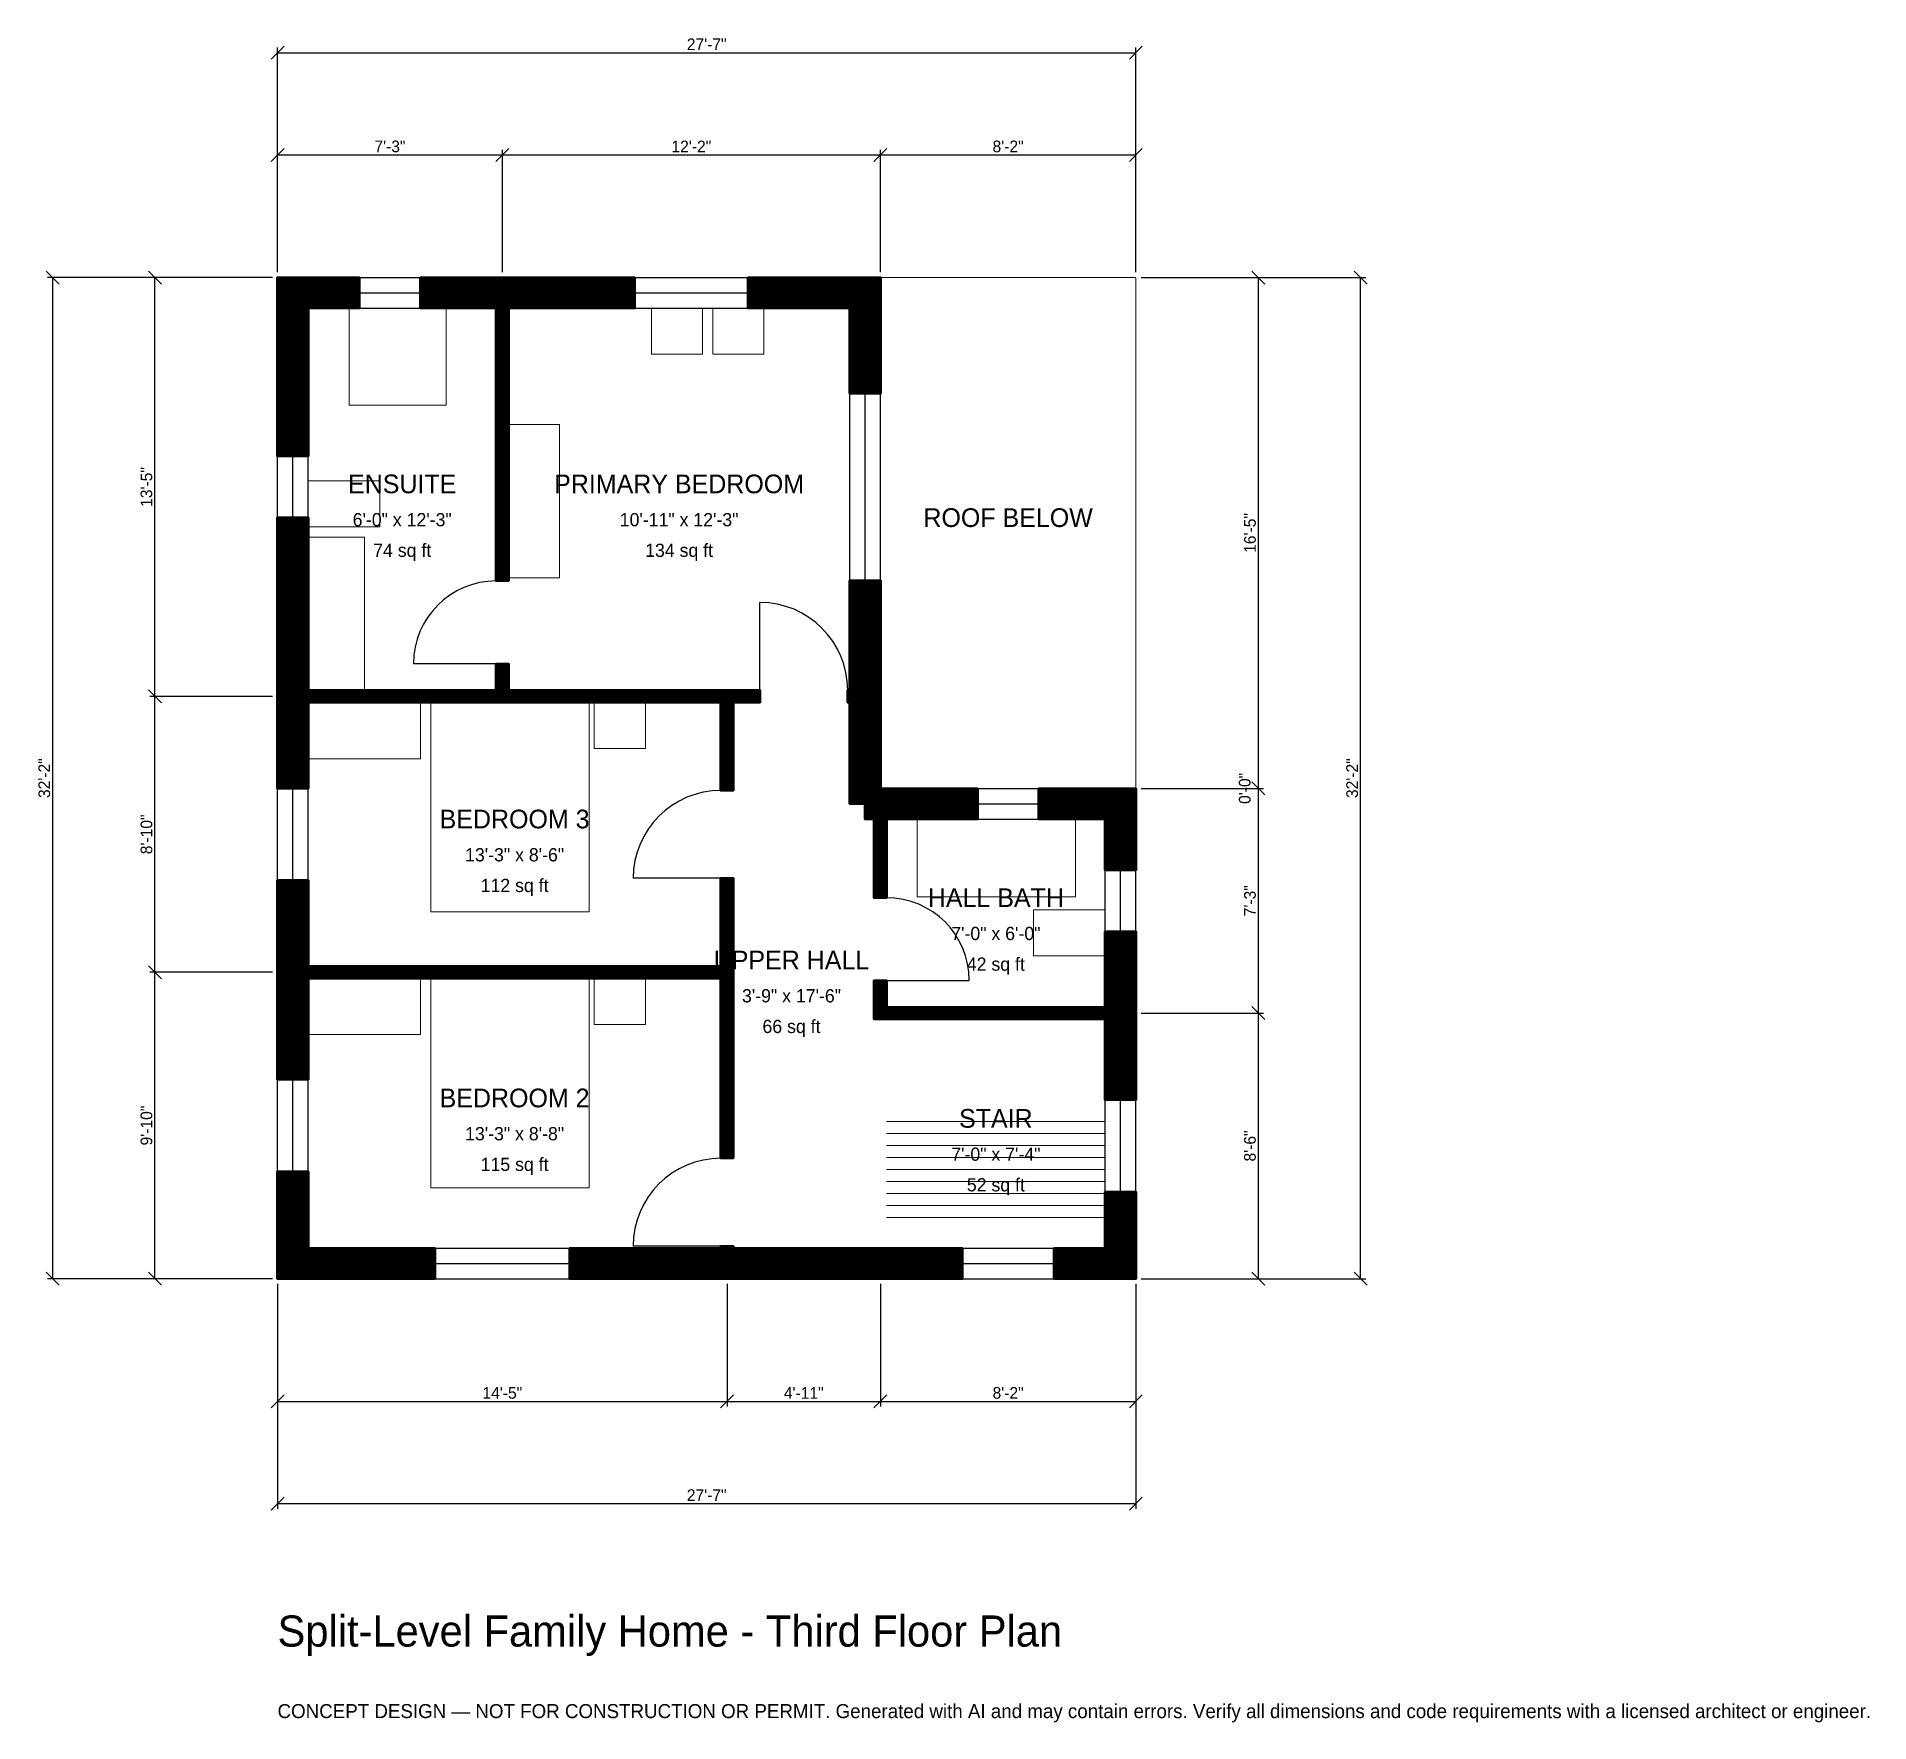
# Model space of a CAD drawing. Header units: inches. Extents: x -93 to 613, y -171 to 479.
import ezdxf
from ezdxf.enums import TextEntityAlignment as Align

# ---------------------------------------------------------------- set-up
doc = ezdxf.new("R2010")
doc.units = ezdxf.units.IN
doc.header["$MEASUREMENT"] = 0
doc.linetypes.add('DASHED', pattern=[0.6, 0.5, -0.1])
for name, color, linetype, lineweight in [('A-ANNO-DIMS', 1, 'Continuous', 13), ('A-ANNO-TEXT', 7, 'Continuous', 18), ('A-AREA-IDEN', 7, 'Continuous', 18), ('A-DOOR', 2, 'Continuous', 25), ('A-FLOR-FIXT', 9, 'Continuous', 13), ('A-FLOR-STRS', 3, 'Continuous', 18), ('A-FURN', 9, 'Continuous', 13), ('A-GLAZ', 4, 'Continuous', 25), ('A-SITE-PAVE', 8, 'Continuous', 13), ('A-WALL', 7, 'Continuous', 50), ('A-WALL-PATT', 8, 'Continuous', 13)]:
    doc.layers.add(name, color=color, linetype=linetype, lineweight=lineweight)
doc.dimstyles.new('PLAN', dxfattribs={"dimtxt": 4.5, "dimasz": 3, "dimexe": 2, "dimexo": 2, "dimgap": 1, "dimtad": 1, "dimdec": 0, "dimlunit": 4, "dimtsz": 2.5, "dimcen": 2.5, "dimclrd": 1, "dimclre": 1, "dimazin": 3, "dimtfac": 1, "dimtmove": 0, "dimatfit": 3})

msp = doc.modelspace()

# ---------------------------------------------------------------- hatches: boundary and pattern name
at = {"layer": 'A-WALL-PATT'}
h = msp.add_hatch(dxfattribs=at)
h.set_pattern_fill('ANSI31', color=8, scale=0.8)
h.paths.add_polyline_path([(0, 0), (0, 11.811), (0, 11.811), (0, 41.3386), (11.811, 41.3386), (11.811, 11.811), (60.6299, 11.811), (60.6299, 0), (11.811, 0), (11.811, 0), (0, 0), (0, 0), (0, 0)])
h.paths.add_polyline_path([(0, 112.2047), (0, 115.748), (0, 115.748), (0, 120.4724), (0, 120.4724), (0, 124.0157), (0, 153.5433), (11.811, 153.5433), (11.811, 124.0157), (11.811, 120.4724), (170.8661, 120.4724), (170.8661, 154.3307), (175.5906, 154.3307), (175.5906, 120.4724), (175.5906, 115.748), (175.5906, 46.4567), (170.8661, 46.4567), (170.8661, 115.748), (11.811, 115.748), (11.811, 112.2047), (11.811, 76.7717), (0, 76.7717), (0, 112.2047)])
h.paths.add_polyline_path([(0, 218.5039), (0, 222.0472), (0, 222.0472), (0, 226.7717), (0, 226.7717), (0, 230.315), (0, 293.3071), (11.811, 293.3071), (11.811, 230.315), (11.811, 226.7717), (84.252, 226.7717), (84.252, 237.0079), (88.9764, 237.0079), (88.9764, 226.7717), (170.8661, 226.7717), (175.5906, 226.7717), (185.8268, 226.7717), (185.8268, 222.0472), (175.5906, 222.0472), (175.5906, 188.189), (170.8661, 188.189), (170.8661, 222.0472), (88.9764, 222.0472), (84.252, 222.0472), (11.811, 222.0472), (11.811, 218.5039), (11.811, 188.9764), (0, 188.9764), (0, 218.5039)])
h.paths.add_polyline_path([(0, 374.0157), (0, 374.0157), (0, 385.8268), (0, 385.8268), (0, 385.8268), (11.811, 385.8268), (11.811, 385.8268), (31.4961, 385.8268), (31.4961, 374.0157), (11.811, 374.0157), (11.811, 316.9291), (0, 316.9291), (0, 374.0157)])
h.paths.add_polyline_path([(80.7087, 385.8268), (84.252, 385.8268), (84.252, 385.8268), (88.9764, 385.8268), (88.9764, 385.8268), (92.5197, 385.8268), (137.5984, 385.8268), (137.5984, 374.0157), (92.5197, 374.0157), (88.9764, 374.0157), (88.9764, 268.8976), (84.252, 268.8976), (84.252, 374.0157), (80.7087, 374.0157), (55.1181, 374.0157), (55.1181, 385.8268), (80.7087, 385.8268)])
h.paths.add_polyline_path([(220.4724, 385.8268), (220.4724, 385.8268), (232.2835, 385.8268), (232.2835, 385.8268), (232.2835, 385.8268), (232.2835, 374.0157), (232.2835, 374.0157), (232.2835, 341.1417), (220.4724, 341.1417), (220.4724, 374.0157), (181.2992, 374.0157), (181.2992, 385.8268), (220.4724, 385.8268)])
h.paths.add_polyline_path([(232.2835, 230.315), (232.2835, 226.7717), (232.2835, 226.7717), (232.2835, 222.0472), (232.2835, 222.0472), (232.2835, 218.5039), (232.2835, 191.3386), (232.2835, 191.3386), (232.2835, 188.9764), (234.6457, 188.9764), (234.6457, 188.9764), (269.685, 188.9764), (269.685, 177.1654), (234.6457, 177.1654), (234.6457, 146.8504), (229.9213, 146.8504), (229.9213, 177.1654), (226.378, 177.1654), (226.378, 183.0709), (220.4724, 183.0709), (220.4724, 218.5039), (220.4724, 222.0472), (219.685, 222.0472), (219.685, 226.7717), (220.4724, 226.7717), (220.4724, 230.315), (220.4724, 269.0945), (232.2835, 269.0945), (232.2835, 230.315)])
h.paths.add_polyline_path([(318.8976, 188.9764), (318.8976, 188.9764), (330.7087, 188.9764), (330.7087, 188.9764), (330.7087, 188.9764), (330.7087, 177.1654), (330.7087, 177.1654), (330.7087, 157.4803), (318.8976, 157.4803), (318.8976, 177.1654), (293.3071, 177.1654), (293.3071, 188.9764), (318.8976, 188.9764)])
h.paths.add_polyline_path([(330.7087, 108.2677), (330.7087, 104.7244), (330.7087, 104.7244), (330.7087, 100), (330.7087, 100), (330.7087, 96.4567), (330.7087, 68.8976), (318.8976, 68.8976), (318.8976, 96.4567), (318.8976, 100), (234.6457, 100), (229.9213, 100), (229.9213, 104.7244), (229.9213, 114.9606), (234.6457, 114.9606), (234.6457, 104.7244), (318.8976, 104.7244), (318.8976, 108.2677), (318.8976, 133.8583), (330.7087, 133.8583), (330.7087, 108.2677)])
h.paths.add_polyline_path([(330.7087, 11.811), (330.7087, 11.811), (330.7087, 0), (330.7087, 0), (330.7087, 0), (318.8976, 0), (318.8976, 0), (299.2126, 0), (299.2126, 11.811), (318.8976, 11.811), (318.8976, 33.4646), (330.7087, 33.4646), (330.7087, 11.811)])
h.paths.add_polyline_path([(238.189, 0), (226.378, 0), (179.1339, 0), (175.5906, 0), (175.5906, 0), (170.8661, 0), (170.8661, 0), (167.3228, 0), (112.5984, 0), (112.5984, 11.811), (167.3228, 11.811), (170.8661, 11.811), (170.8661, 12.5984), (175.5906, 12.5984), (175.5906, 11.811), (179.1339, 11.811), (226.378, 11.811), (238.189, 11.811), (263.7795, 11.811), (263.7795, 0), (238.189, 0)])

# ---------------------------------------------------------------- linework, layer by layer
at = {"layer": 'A-DOOR'}
for p, q in [((185.8268, 226.7717), (185.8268, 260.6299)), ((84.252, 237.0079), (52.3622, 237.0079)), ((170.8661, 154.3307), (137.0079, 154.3307)), ((234.6457, 114.9606), (266.5354, 114.9606)), ((170.8661, 12.5984), (137.0079, 12.5984))]:
    msp.add_line(p, q, dxfattribs=at)
for centre, radius, start, end in [((84.252, 237.0079), 31.8898, 90, 180), ((185.8268, 226.7717), 33.8583, 0, 90), ((170.8661, 154.3307), 33.8583, 90, 180), ((234.6457, 114.9606), 31.8898, 0, 90), ((170.8661, 12.5984), 33.8583, 90, 180)]:
    msp.add_arc(centre, radius, start, end, dxfattribs=at)
at = {"layer": 'A-FLOR-FIXT'}
for points in [[(27.5591, 336.6142), (64.9606, 336.6142), (64.9606, 374.0157), (27.5591, 374.0157)], [(11.811, 289.7638), (39.3701, 289.7638), (39.3701, 307.4803), (11.811, 307.4803)], [(11.811, 226.7717), (33.4646, 226.7717), (33.4646, 285.8268), (11.811, 285.8268)], [(246.4567, 147.2441), (307.4803, 147.2441), (307.4803, 177.1654), (246.4567, 177.1654)], [(291.3386, 124.4094), (318.8976, 124.4094), (318.8976, 142.126), (291.3386, 142.126)]]:
    msp.add_lwpolyline(points, close=True, dxfattribs=at)
at = {"layer": 'A-FLOR-STRS'}
for p, q in [((234.6457, 60.6299), (318.8976, 60.6299)), ((234.6457, 56.0039), (318.8976, 56.0039)), ((234.6457, 51.378), (318.8976, 51.378)), ((234.6457, 46.752), (318.8976, 46.752)), ((234.6457, 42.126), (318.8976, 42.126)), ((234.6457, 37.5), (318.8976, 37.5)), ((234.6457, 32.874), (318.8976, 32.874)), ((234.6457, 28.248), (318.8976, 28.248)), ((234.6457, 23.622), (318.8976, 23.622))]:
    msp.add_line(p, q, dxfattribs=at)
at = {"layer": 'A-FURN'}
for points in [[(144.0945, 356.2992), (163.7795, 356.2992), (163.7795, 374.0157), (144.0945, 374.0157)], [(167.7165, 356.2992), (187.4016, 356.2992), (187.4016, 374.0157), (167.7165, 374.0157)], [(88.9764, 270.0787), (108.6614, 270.0787), (108.6614, 329.1339), (88.9764, 329.1339)], [(11.811, 200.3937), (55.1181, 200.3937), (55.1181, 222.0472), (11.811, 222.0472)], [(59.0551, 141.3386), (120.0787, 141.3386), (120.0787, 222.0472), (59.0551, 222.0472)], [(122.0472, 204.3307), (141.7323, 204.3307), (141.7323, 222.0472), (122.0472, 222.0472)], [(11.811, 94.0945), (55.1181, 94.0945), (55.1181, 115.748), (11.811, 115.748)], [(59.0551, 35.0394), (120.0787, 35.0394), (120.0787, 115.748), (59.0551, 115.748)], [(122.0472, 98.0315), (141.7323, 98.0315), (141.7323, 115.748), (122.0472, 115.748)]]:
    msp.add_lwpolyline(points, close=True, dxfattribs=at)
at = {"layer": 'A-GLAZ'}
for p, q in [((31.4961, 385.8268), (55.1181, 385.8268)), ((137.5984, 385.8268), (181.2992, 385.8268)), ((31.4961, 379.9213), (55.1181, 379.9213)), ((137.5984, 379.9213), (181.2992, 379.9213)), ((31.4961, 374.0157), (55.1181, 374.0157)), ((137.5984, 374.0157), (181.2992, 374.0157)), ((220.4724, 269.0945), (220.4724, 341.1417)), ((226.378, 269.0945), (226.378, 341.1417)), ((232.2835, 269.0945), (232.2835, 341.1417)), ((0, 293.3071), (0, 316.9291)), ((5.9055, 293.3071), (5.9055, 316.9291)), ((11.811, 293.3071), (11.811, 316.9291)), ((0, 153.5433), (0, 188.9764)), ((5.9055, 153.5433), (5.9055, 188.9764)), ((11.811, 153.5433), (11.811, 188.9764)), ((269.685, 188.9764), (293.3071, 188.9764)), ((269.685, 183.0709), (293.3071, 183.0709)), ((269.685, 177.1654), (293.3071, 177.1654)), ((318.8976, 133.8583), (318.8976, 157.4803)), ((324.8031, 133.8583), (324.8031, 157.4803)), ((330.7087, 133.8583), (330.7087, 157.4803)), ((0, 41.3386), (0, 76.7717)), ((5.9055, 41.3386), (5.9055, 76.7717)), ((11.811, 41.3386), (11.811, 76.7717)), ((318.8976, 33.4646), (318.8976, 68.8976)), ((324.8031, 33.4646), (324.8031, 68.8976)), ((330.7087, 33.4646), (330.7087, 68.8976)), ((60.6299, 11.811), (112.5984, 11.811)), ((263.7795, 11.811), (299.2126, 11.811)), ((60.6299, 5.9055), (112.5984, 5.9055)), ((60.6299, 0), (112.5984, 0)), ((263.7795, 5.9055), (299.2126, 5.9055)), ((263.7795, 0), (299.2126, 0))]:
    msp.add_line(p, q, dxfattribs=at)
at = {"layer": 'A-SITE-PAVE', "linetype": 'DASHED'}
msp.add_lwpolyline([(232.2835, 188.9764), (330.7087, 188.9764), (330.7087, 385.8268), (232.2835, 385.8268)], close=True, dxfattribs=at)
at = {"layer": 'A-WALL'}
for points in [[(0, 374.0157), (0, 374.0157), (0, 385.8268), (0, 385.8268), (0, 385.8268), (11.811, 385.8268), (11.811, 385.8268), (31.4961, 385.8268), (31.4961, 374.0157), (11.811, 374.0157), (11.811, 316.9291), (0, 316.9291), (0, 374.0157)], [(80.7087, 385.8268), (84.252, 385.8268), (84.252, 385.8268), (88.9764, 385.8268), (88.9764, 385.8268), (92.5197, 385.8268), (137.5984, 385.8268), (137.5984, 374.0157), (92.5197, 374.0157), (88.9764, 374.0157), (88.9764, 268.8976), (84.252, 268.8976), (84.252, 374.0157), (80.7087, 374.0157), (55.1181, 374.0157), (55.1181, 385.8268), (80.7087, 385.8268)], [(220.4724, 385.8268), (220.4724, 385.8268), (232.2835, 385.8268), (232.2835, 385.8268), (232.2835, 385.8268), (232.2835, 374.0157), (232.2835, 374.0157), (232.2835, 341.1417), (220.4724, 341.1417), (220.4724, 374.0157), (181.2992, 374.0157), (181.2992, 385.8268), (220.4724, 385.8268)], [(0, 218.5039), (0, 222.0472), (0, 222.0472), (0, 226.7717), (0, 226.7717), (0, 230.315), (0, 293.3071), (11.811, 293.3071), (11.811, 230.315), (11.811, 226.7717), (84.252, 226.7717), (84.252, 237.0079), (88.9764, 237.0079), (88.9764, 226.7717), (170.8661, 226.7717), (175.5906, 226.7717), (185.8268, 226.7717), (185.8268, 222.0472), (175.5906, 222.0472), (175.5906, 188.189), (170.8661, 188.189), (170.8661, 222.0472), (88.9764, 222.0472), (84.252, 222.0472), (11.811, 222.0472), (11.811, 218.5039), (11.811, 188.9764), (0, 188.9764), (0, 218.5039)], [(232.2835, 230.315), (232.2835, 226.7717), (232.2835, 226.7717), (232.2835, 222.0472), (232.2835, 222.0472), (232.2835, 218.5039), (232.2835, 191.3386), (232.2835, 191.3386), (232.2835, 188.9764), (234.6457, 188.9764), (234.6457, 188.9764), (269.685, 188.9764), (269.685, 177.1654), (234.6457, 177.1654), (234.6457, 146.8504), (229.9213, 146.8504), (229.9213, 177.1654), (226.378, 177.1654), (226.378, 183.0709), (220.4724, 183.0709), (220.4724, 218.5039), (220.4724, 222.0472), (219.685, 222.0472), (219.685, 226.7717), (220.4724, 226.7717), (220.4724, 230.315), (220.4724, 269.0945), (232.2835, 269.0945), (232.2835, 230.315)], [(318.8976, 188.9764), (318.8976, 188.9764), (330.7087, 188.9764), (330.7087, 188.9764), (330.7087, 188.9764), (330.7087, 177.1654), (330.7087, 177.1654), (330.7087, 157.4803), (318.8976, 157.4803), (318.8976, 177.1654), (293.3071, 177.1654), (293.3071, 188.9764), (318.8976, 188.9764)], [(0, 112.2047), (0, 115.748), (0, 115.748), (0, 120.4724), (0, 120.4724), (0, 124.0157), (0, 153.5433), (11.811, 153.5433), (11.811, 124.0157), (11.811, 120.4724), (170.8661, 120.4724), (170.8661, 154.3307), (175.5906, 154.3307), (175.5906, 120.4724), (175.5906, 115.748), (175.5906, 46.4567), (170.8661, 46.4567), (170.8661, 115.748), (11.811, 115.748), (11.811, 112.2047), (11.811, 76.7717), (0, 76.7717), (0, 112.2047)], [(330.7087, 108.2677), (330.7087, 104.7244), (330.7087, 104.7244), (330.7087, 100), (330.7087, 100), (330.7087, 96.4567), (330.7087, 68.8976), (318.8976, 68.8976), (318.8976, 96.4567), (318.8976, 100), (234.6457, 100), (229.9213, 100), (229.9213, 104.7244), (229.9213, 114.9606), (234.6457, 114.9606), (234.6457, 104.7244), (318.8976, 104.7244), (318.8976, 108.2677), (318.8976, 133.8583), (330.7087, 133.8583), (330.7087, 108.2677)], [(0, 0), (0, 11.811), (0, 11.811), (0, 41.3386), (11.811, 41.3386), (11.811, 11.811), (60.6299, 11.811), (60.6299, 0), (11.811, 0), (11.811, 0), (0, 0), (0, 0), (0, 0)], [(330.7087, 11.811), (330.7087, 11.811), (330.7087, 0), (330.7087, 0), (330.7087, 0), (318.8976, 0), (318.8976, 0), (299.2126, 0), (299.2126, 11.811), (318.8976, 11.811), (318.8976, 33.4646), (330.7087, 33.4646), (330.7087, 11.811)], [(238.189, 0), (226.378, 0), (179.1339, 0), (175.5906, 0), (175.5906, 0), (170.8661, 0), (170.8661, 0), (167.3228, 0), (112.5984, 0), (112.5984, 11.811), (167.3228, 11.811), (170.8661, 11.811), (170.8661, 12.5984), (175.5906, 12.5984), (175.5906, 11.811), (179.1339, 11.811), (226.378, 11.811), (238.189, 11.811), (263.7795, 11.811), (263.7795, 0), (238.189, 0)]]:
    msp.add_lwpolyline(points, close=True, dxfattribs=at)

# ---------------------------------------------------------------- texts
at = {"layer": 'A-ANNO-TEXT'}
for s, height, p in [('Split-Level Family Home - Third Floor Plan', 12, (0, -141.7323)), ('CONCEPT DESIGN — NOT FOR CONSTRUCTION OR PERMIT. Generated with AI and may contain errors. Verify all dimensions and code requirements with a licensed architect or engineer.', 5.4, (0, -169.2913))]:
    msp.add_text(s, height=height, dxfattribs=at).set_placement(p)
at = {"layer": 'A-AREA-IDEN'}
for s, height, p in [('ENSUITE', 7.2, (48.0315, 306.2992)), ('PRIMARY BEDROOM', 7.2, (154.7244, 306.2992)), ('ROOF BELOW', 7.2, (281.4961, 293.3071)), ('6\'-0" x 12\'-3"', 5.1, (48.0315, 292.5197)), ('10\'-11" x 12\'-3"', 5.1, (154.7244, 292.5197)), ('74 sq ft', 5.1, (48.0315, 280.7087)), ('134 sq ft', 5.1, (154.7244, 280.7087)), ('BEDROOM 3', 7.2, (91.3386, 177.1654)), ('13\'-3" x 8\'-6"', 5.1, (91.3386, 163.3858)), ('112 sq ft', 5.1, (91.3386, 151.5748)), ('HALL BATH', 7.2, (276.7717, 146.8504)), ('7\'-0" x 6\'-0"', 5.1, (276.7717, 133.0709)), ('UPPER HALL', 7.2, (198.0315, 122.8346)), ('42 sq ft', 5.1, (276.7717, 121.2598)), ('3\'-9" x 17\'-6"', 5.1, (198.0315, 109.0551)), ('66 sq ft', 5.1, (198.0315, 97.2441)), ('BEDROOM 2', 7.2, (91.3386, 69.685)), ('STAIR', 7.2, (276.7717, 61.811)), ('13\'-3" x 8\'-8"', 5.1, (91.3386, 55.9055)), ('7\'-0" x 7\'-4"', 5.1, (276.7717, 48.0315)), ('115 sq ft', 5.1, (91.3386, 44.0945)), ('52 sq ft', 5.1, (276.7717, 36.2205))]:
    msp.add_text(s, height=height, dxfattribs=at).set_placement(p, align=Align.MIDDLE_CENTER)

# ---------------------------------------------------------------- dimensions: what is measured, and where the dimension line sits
at = {"layer": 'A-ANNO-DIMS'}
for base, p1, p2, text in [((0, 472.4409), (0, 385.8268), (330.7087, 385.8268), '27\'-7"'), ((0, 433.0709), (0, 385.8268), (86.6142, 385.8268), '7\'-3"'), ((86.6142, 433.0709), (86.6142, 385.8268), (232.2835, 385.8268), '12\'-2"'), ((232.2835, 433.0709), (232.2835, 385.8268), (330.7087, 385.8268), '8\'-2"'), ((0, -47.2441), (0, 0), (173.2283, 0), '14\'-5"'), ((0, -86.6142), (0, 0), (330.7087, 0), '27\'-7"'), ((173.2283, -47.2441), (173.2283, 0), (232.2835, 0), '4\'-11"'), ((232.2835, -47.2441), (232.2835, 0), (330.7087, 0), '8\'-2"')]:
    msp.add_linear_dim(base=base, p1=p1, p2=p2, text=text, dimstyle='PLAN', dxfattribs=at).render()
for base, p1, p2, text in [((-86.6142, 0), (0, 0), (0, 385.8268), '32\'-2"'), ((-47.2441, 224.4094), (0, 224.4094), (0, 385.8268), '13\'-5"'), ((377.9528, 188.9764), (330.7087, 188.9764), (330.7087, 385.8268), '16\'-5"'), ((417.3228, 0), (330.7087, 0), (330.7087, 385.8268), '32\'-2"'), ((-47.2441, 118.1102), (0, 118.1102), (0, 224.4094), '8\'-10"'), ((377.9528, 188.9764), (330.7087, 188.9764), (330.7087, 188.9764), '0\'-0"'), ((377.9528, 102.3622), (330.7087, 102.3622), (330.7087, 188.9764), '7\'-3"'), ((-47.2441, 0), (0, 0), (0, 118.1102), '9\'-10"'), ((377.9528, 0), (330.7087, 0), (330.7087, 102.3622), '8\'-6"')]:
    msp.add_linear_dim(base=base, p1=p1, p2=p2, angle=90, text=text, dimstyle='PLAN', dxfattribs=at).render()

doc.saveas('drawing.dxf')
